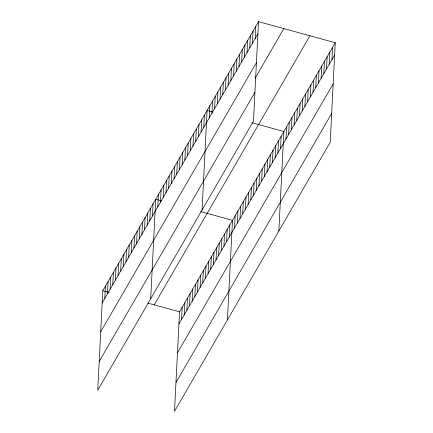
<?xml version="1.0" encoding="UTF-8"?>
<svg xmlns="http://www.w3.org/2000/svg" width="433" height="433" viewBox="0 0 433 433"><rect width="100%" height="100%" fill="white"/><g stroke="black" fill="none" stroke-linecap="round" stroke-linejoin="round"><path stroke-width="0.65" d="M258.496 21.65L102.783 290.743L97.739 390.279L253.457 121.186L258.496 21.65L335.261 42.721L330.217 142.257L174.504 411.35L179.543 311.814L335.261 42.721M104.808 298.397L105.43 286.17M107.454 293.818L108.077 281.596M110.106 289.244L110.724 277.017M112.753 284.67L113.37 272.444M115.4 280.097L116.017 267.87M118.047 275.523L118.664 263.296M120.693 270.944L121.31 258.723M123.34 266.371L123.957 254.149M125.987 261.797L126.604 249.57M128.633 257.224L129.256 244.997M131.28 252.65L131.903 240.423M133.927 248.077L134.549 235.85M136.574 243.498L137.196 231.276M139.22 238.924L139.843 226.697M141.872 234.35L142.489 222.124M144.519 229.777L145.136 217.55M147.166 225.203L147.783 212.976M149.813 220.624L150.43 208.403M152.459 216.051L153.076 203.824M150.684 298.786L155.723 199.25L161.422 200.815M157.812 206.806L158.429 194.579M160.513 202.13L161.136 189.903M163.219 197.459L163.836 185.232M165.926 192.782L166.543 180.556M168.626 188.111L169.249 175.885M171.333 183.435L171.95 171.208M174.039 178.759L174.656 166.537M176.74 174.088L177.362 161.861M179.446 169.411L180.063 157.19M182.152 164.74L182.769 152.513M184.853 160.064L185.476 147.842M187.559 155.393L188.182 143.166M181.573 319.467L182.19 307.241M190.266 150.716L190.883 138.495M184.22 314.894L184.842 302.667M192.966 146.045L193.589 133.819M186.867 310.32L187.489 298.093M195.673 141.369L196.295 129.148M189.513 305.741L190.136 293.52M198.379 136.698L198.996 124.471M192.16 301.168L192.782 288.941M201.08 132.022L201.702 119.8M194.807 296.594L195.429 284.367M203.786 127.351L204.408 115.124M197.459 292.021L198.076 279.794M202.07 209.983L207.109 110.453L212.809 112.017M200.106 287.447L200.723 275.22M209.199 118.003L209.816 105.776M202.752 282.868L203.369 270.647M211.899 113.327L212.522 101.106M205.399 278.295L206.016 266.073M214.606 108.656L215.223 96.429M208.046 273.721L208.663 261.494M217.312 103.98L217.929 91.758M210.692 269.147L211.309 256.921M220.013 99.309L220.635 87.082M213.339 264.574L213.956 252.347M222.719 94.632L223.336 82.411M215.986 260L216.608 247.773M225.425 89.961L226.042 77.734M218.633 255.421L219.255 243.2M228.126 85.285L228.748 73.063M221.279 250.848L221.902 238.621M230.832 80.614L231.449 68.387M223.926 246.274L224.548 234.047M233.539 75.937L234.156 63.716M226.573 241.701L227.195 229.474M236.239 71.266L236.862 59.04M229.225 237.127L229.842 224.9M238.946 66.59L239.563 54.369M227.444 319.857L232.489 220.327L200.631 211.58M241.652 61.919L242.269 49.692M234.572 227.877L235.195 215.65M244.353 57.243L244.975 45.021M237.279 223.201L237.896 210.979M247.059 52.572L247.676 40.345M239.985 218.53L240.602 206.303M249.765 47.895L250.382 35.674M242.686 213.853L243.308 201.632M252.466 43.224L253.089 30.997M245.392 209.182L246.009 196.955M255.172 38.548L255.789 26.326M248.098 204.506L248.715 192.284M250.799 199.835L251.421 187.608M253.505 195.159L254.122 182.937M256.212 190.488L256.829 178.261M258.912 185.811L259.535 173.59M261.619 181.14L262.236 168.913M264.325 176.464L264.942 164.242M267.026 171.793L267.648 159.566M269.732 167.116L270.354 154.895M272.438 162.445L273.055 150.219M275.139 157.769L275.761 145.548M277.845 153.098L278.468 140.871M280.552 148.422L281.169 136.2M278.83 231.06L283.875 131.524L252.017 122.777M285.959 139.074L286.581 126.847M288.665 134.403L289.282 122.176M291.371 129.727L291.988 117.5M294.072 125.056L294.694 112.829M296.778 120.379L297.395 108.153M299.484 115.708L300.101 103.482M302.185 111.032L302.808 98.805M304.892 106.361L305.509 94.134M307.598 101.685L308.215 89.458M310.299 97.014L310.921 84.787M313.005 92.337L313.622 80.11M315.711 87.666L316.328 75.439M318.412 82.99L319.034 70.763M321.118 78.319L321.735 66.092M323.824 73.642L324.441 61.416M326.525 68.971L327.148 56.745M329.232 64.295L329.849 52.068M331.938 59.624L332.555 47.397M102.161 302.97L257.879 33.877M100.705 331.781L256.417 62.688M255.091 78.265L283.826 28.605M99.2 361.463L254.913 92.37M154.213 304.864L309.931 35.771M178.926 324.041L334.639 54.948M177.465 352.852L333.183 83.758M175.966 382.539L331.678 113.446M102.783 290.743L109.116 292.481M147.691 303.073L179.543 311.814"/></g></svg>
